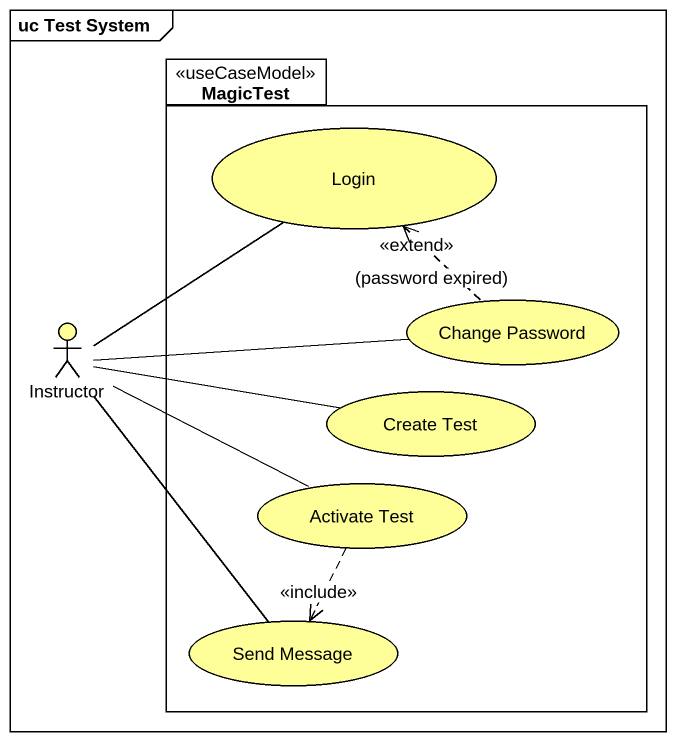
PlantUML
@startuml
mainframe uc Test System
package MagicTest <<useCaseModel>> {
  usecase Login #FFFF99
  usecase "Change Password" as Change_Password #FFFF99
  usecase "Create Test" as Create_Test #FFFF99
  usecase "Activate Test" as Activate_Test #FFFF99
  usecase "Send Message" as Send_Message #FFFF99
}
actor Instructor #FFFF99
Change_Password .up.> Login : <<extend>>\n(password expired)
Instructor -up- Login
Instructor -right- Change_Password
Instructor -right- Create_Test
Instructor -right- Activate_Test
Instructor -- Send_Message
Activate_Test ..> Send_Message : <<include>>
@enduml
